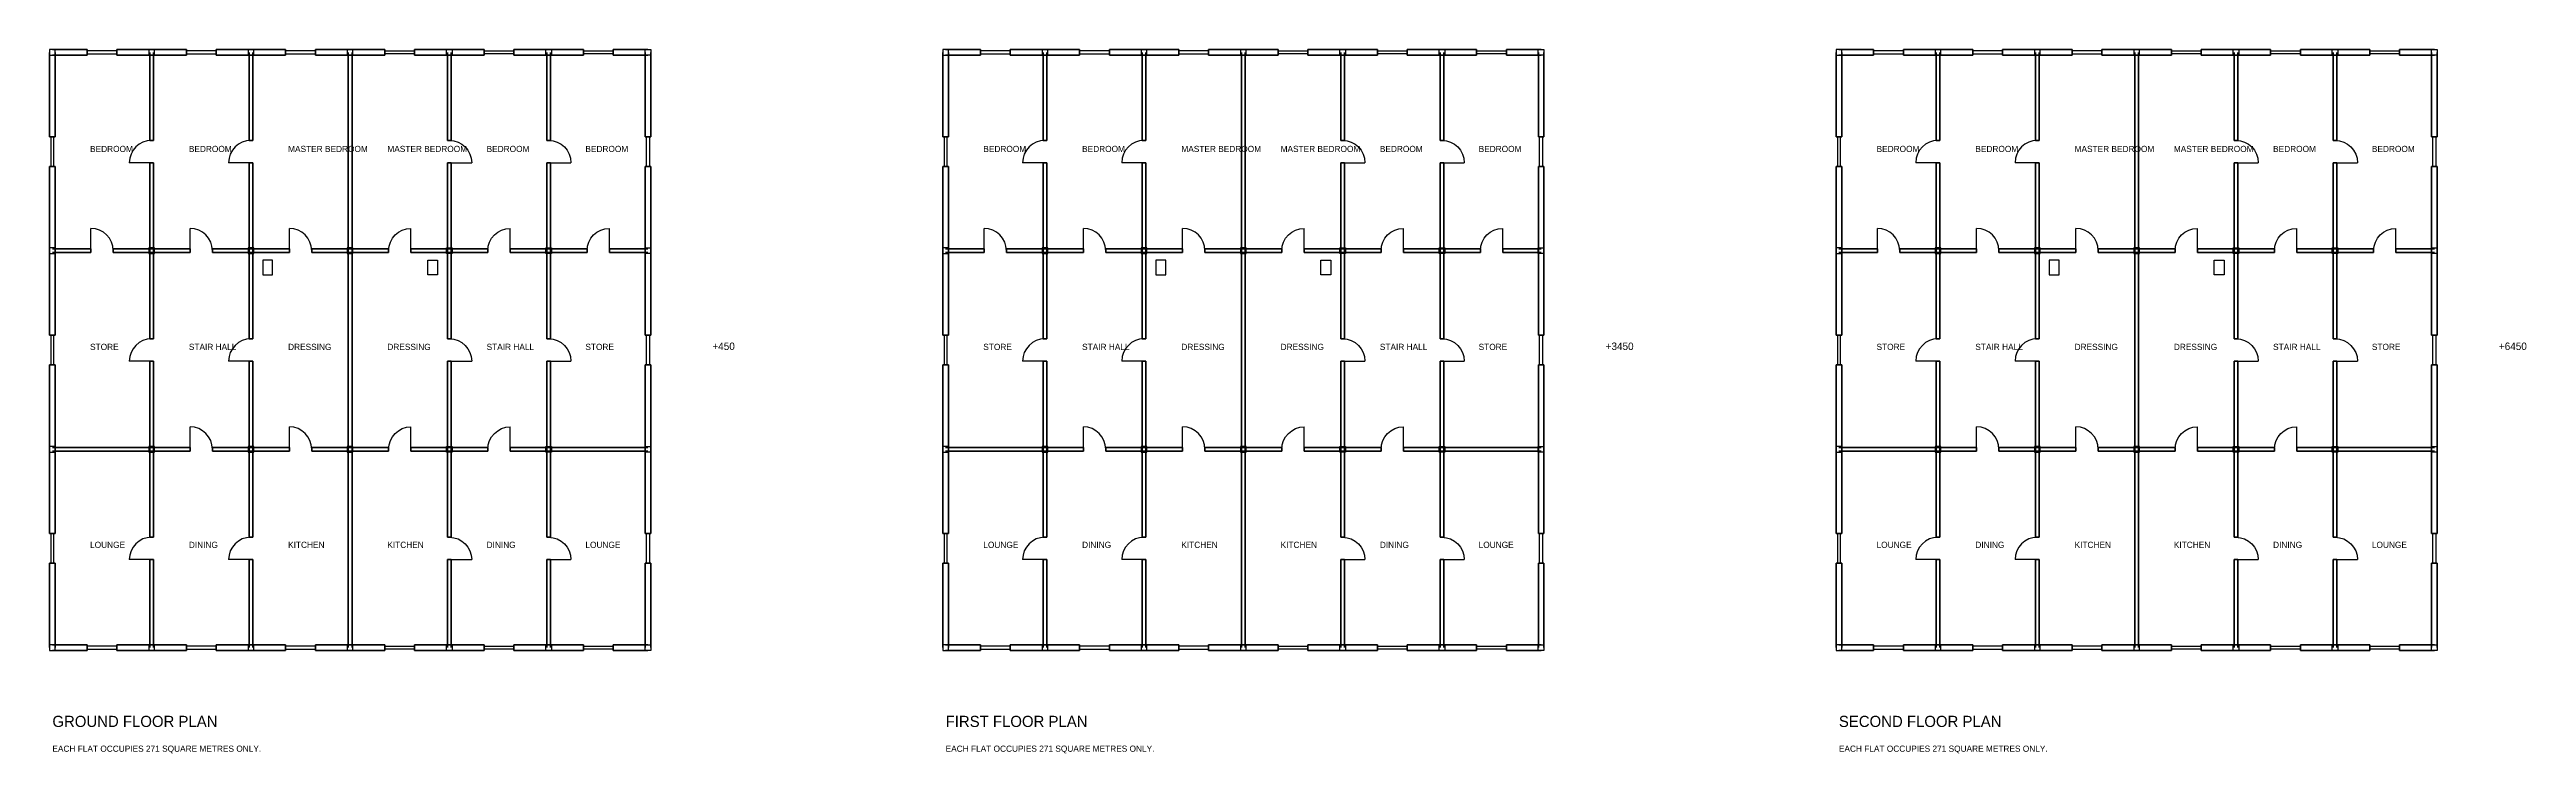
# Model space of a CAD drawing. Header units: millimetres. Extents: x -115 to 209599, y -4269 to 24115.
# Drawn here: x -115 to 99711, y -4269 to 24115 of the extents above; entities that cross this region are included whole.
import ezdxf

# ---------------------------------------------------------------- set-up
doc = ezdxf.new("R2010")
doc.units = ezdxf.units.MM
doc.layers.get('0').update_dxf_attribs({"color": 1, "linetype": 'CONTINUOUS'})
for name, color, linetype in [('COLUMN', 2, 'CONTINUOUS'), ('DOOR', 7, 'CONTINUOUS'), ('SANITARY', 1, 'CONTINUOUS'), ('TEXT', 3, 'CONTINUOUS'), ('WALL', 5, 'CONTINUOUS'), ('WIND', 6, 'CONTINUOUS')]:
    doc.layers.add(name, color=color, linetype=linetype)

# ---------------------------------------------------------------- blocks, each defined once
blk = doc.blocks.new('FLAT-TYPE-A')
at = {"layer": 'COLUMN'}
for points in [[(-115, 23885), (115, 23885), (115, 24115), (-115, 24115)], [(3885, 23885), (4115, 23885), (4115, 24115), (3885, 24115)], [(7885, 23885), (8115, 23885), (8115, 24115), (7885, 24115)], [(-115, 15885), (115, 15885), (115, 16115), (-115, 16115)], [(3885, 15885), (4115, 15885), (4115, 16115), (3885, 16115)], [(7885, 15885), (8115, 15885), (8115, 16115), (7885, 16115)], [(-115, 7885), (115, 7885), (115, 8115), (-115, 8115)], [(3885, 7885), (4115, 7885), (4115, 8115), (3885, 8115)], [(7885, 7885), (8115, 7885), (8115, 8115), (7885, 8115)], [(-115, -115), (115, -115), (115, 115), (-115, 115)], [(3885, -115), (4115, -115), (4115, 115), (3885, 115)], [(7885, -115), (8115, -115), (8115, 115), (7885, 115)]]:
    blk.add_lwpolyline(points, close=True, dxfattribs=at)
at = {"layer": 'DOOR'}
for p, q in [((4000, 19550), (3100, 19550)), ((8000, 19550), (7100, 19550)), ((1550, 16000), (1550, 16900)), ((5550, 16000), (5550, 16900)), ((9550, 16000), (9550, 16900)), ((4000, 11550), (3100, 11550)), ((8000, 11550), (7100, 11550)), ((5550, 8000), (5550, 8900)), ((9550, 8000), (9550, 8900)), ((4000, 3550), (3100, 3550)), ((8000, 3550), (7100, 3550))]:
    blk.add_line(p, q, dxfattribs=at)
for centre, start, end in [((4000, 19550), 90, 180), ((8000, 19550), 90, 180), ((1550, 16000), 0, 90), ((5550, 16000), 0, 90), ((9550, 16000), 0, 90), ((4000, 11550), 90, 180), ((8000, 11550), 90, 180), ((5550, 8000), 0, 90), ((9550, 8000), 0, 90), ((4000, 3550), 90, 180), ((8000, 3550), 90, 180)]:
    blk.add_arc(centre, 900, start, end, dxfattribs=at)
at = {"layer": 'SANITARY'}
blk.add_lwpolyline([(8475, 15025), (8875, 15025), (8875, 15625), (8475, 15625)], close=True, dxfattribs=at)
at = {"layer": 'WALL', "lineweight": 50}
for p, q in [((-112.5, 20600), (-112.5, 24000)), ((1400, 24112.5), (0, 24112.5)), ((112.5, 24000), (112.5, 20600)), ((1400, 23887.5), (1400, 24112.5)), ((4000, 24112.5), (2600, 24112.5)), ((2600, 23887.5), (2600, 24112.5)), ((3925, 20450), (3925, 24000)), ((5400, 24112.5), (4000, 24112.5)), ((4075, 24000), (4075, 20450)), ((5400, 23887.5), (5400, 24112.5)), ((8000, 24112.5), (6600, 24112.5)), ((6600, 23887.5), (6600, 24112.5)), ((7925, 20450), (7925, 24000)), ((9400, 24112.5), (8000, 24112.5)), ((8075, 24000), (8075, 20450)), ((9400, 23887.5), (9400, 24112.5)), ((12000, 24112.5), (10600, 24112.5)), ((10600, 23887.5), (10600, 24112.5)), ((11925, 16000), (11925, 24000)), ((0, 23887.5), (1400, 23887.5)), ((2600, 23887.5), (4000, 23887.5)), ((4000, 23887.5), (5400, 23887.5)), ((6600, 23887.5), (8000, 23887.5)), ((8000, 23887.5), (9400, 23887.5)), ((10600, 23887.5), (12000, 23887.5)), ((-112.5, 20600), (112.5, 20600)), ((3925, 20450), (4075, 20450)), ((7925, 20450), (8075, 20450)), ((-112.5, 16000), (-112.5, 19400)), ((-112.5, 19400), (112.5, 19400)), ((112.5, 19400), (112.5, 16000)), ((3925, 16000), (3925, 19550)), ((3925, 19550), (4075, 19550)), ((4075, 19550), (4075, 16000)), ((7925, 16000), (7925, 19550)), ((7925, 19550), (8075, 19550)), ((8075, 19550), (8075, 16000)), ((-112.5, 12600), (-112.5, 16000)), ((1550, 16075), (0, 16075)), ((112.5, 16000), (112.5, 12600)), ((1550, 15925), (1550, 16075)), ((4000, 16075), (2450, 16075)), ((2450, 15925), (2450, 16075)), ((3925, 12450), (3925, 16000)), ((5550, 16075), (4000, 16075)), ((4075, 16000), (4075, 12450)), ((5550, 15925), (5550, 16075)), ((8000, 16075), (6450, 16075)), ((6450, 15925), (6450, 16075)), ((7925, 12450), (7925, 16000)), ((9550, 16075), (8000, 16075)), ((8075, 16000), (8075, 12450)), ((9550, 15925), (9550, 16075)), ((12000, 16075), (10450, 16075)), ((10450, 15925), (10450, 16075)), ((11925, 8000), (11925, 16000)), ((0, 15925), (1550, 15925)), ((2450, 15925), (4000, 15925)), ((4000, 15925), (5550, 15925)), ((6450, 15925), (8000, 15925)), ((8000, 15925), (9550, 15925)), ((10450, 15925), (12000, 15925)), ((-112.5, 12600), (112.5, 12600)), ((3925, 12450), (4075, 12450)), ((7925, 12450), (8075, 12450)), ((-112.5, 8000), (-112.5, 11400)), ((-112.5, 11400), (112.5, 11400)), ((112.5, 11400), (112.5, 8000)), ((3925, 8000), (3925, 11550)), ((3925, 11550), (4075, 11550)), ((4075, 11550), (4075, 8000)), ((7925, 8000), (7925, 11550)), ((7925, 11550), (8075, 11550)), ((8075, 11550), (8075, 8000)), ((-112.5, 4600), (-112.5, 8000)), ((4000, 8075), (0, 8075)), ((112.5, 8000), (112.5, 4600)), ((3925, 4450), (3925, 8000)), ((5550, 8075), (4000, 8075)), ((4075, 8000), (4075, 4450)), ((5550, 7925), (5550, 8075)), ((8000, 8075), (6450, 8075)), ((6450, 7925), (6450, 8075)), ((7925, 4450), (7925, 8000)), ((9550, 8075), (8000, 8075)), ((8075, 8000), (8075, 4450)), ((9550, 7925), (9550, 8075)), ((12000, 8075), (10450, 8075)), ((10450, 7925), (10450, 8075)), ((11925, 0), (11925, 8000)), ((0, 7925), (4000, 7925)), ((4000, 7925), (5550, 7925)), ((6450, 7925), (8000, 7925)), ((8000, 7925), (9550, 7925)), ((10450, 7925), (12000, 7925)), ((-112.5, 4600), (112.5, 4600)), ((3925, 4450), (4075, 4450)), ((7925, 4450), (8075, 4450)), ((-112.5, 0), (-112.5, 3400)), ((-112.5, 3400), (112.5, 3400)), ((112.5, 3400), (112.5, 0)), ((3925, 0), (3925, 3550)), ((3925, 3550), (4075, 3550)), ((4075, 3550), (4075, 0)), ((7925, 0), (7925, 3550)), ((7925, 3550), (8075, 3550)), ((8075, 3550), (8075, 0)), ((1400, 112.5), (0, 112.5)), ((1400, -112.5), (1400, 112.5)), ((4000, 112.5), (2600, 112.5)), ((2600, -112.5), (2600, 112.5)), ((5400, 112.5), (4000, 112.5)), ((5400, -112.5), (5400, 112.5)), ((8000, 112.5), (6600, 112.5)), ((6600, -112.5), (6600, 112.5)), ((9400, 112.5), (8000, 112.5)), ((9400, -112.5), (9400, 112.5)), ((12000, 112.5), (10600, 112.5)), ((10600, -112.5), (10600, 112.5)), ((0, -112.5), (1400, -112.5)), ((2600, -112.5), (4000, -112.5)), ((4000, -112.5), (5400, -112.5)), ((6600, -112.5), (8000, -112.5)), ((8000, -112.5), (9400, -112.5)), ((10600, -112.5), (12000, -112.5))]:
    blk.add_line(p, q, dxfattribs=at)
at = {"layer": 'WIND'}
for points in [[(1400, 23940), (2600, 23940), (2600, 24060), (1400, 24060)], [(5400, 23940), (6600, 23940), (6600, 24060), (5400, 24060)], [(9400, 23940), (10600, 23940), (10600, 24060), (9400, 24060)], [(-60, 19400), (60, 19400), (60, 20600), (-60, 20600)], [(-60, 11400), (60, 11400), (60, 12600), (-60, 12600)], [(-60, 3400), (60, 3400), (60, 4600), (-60, 4600)], [(1400, -60), (2600, -60), (2600, 60), (1400, 60)], [(5400, -60), (6600, -60), (6600, 60), (5400, 60)], [(9400, -60), (10600, -60), (10600, 60), (9400, 60)]]:
    blk.add_lwpolyline(points, close=True, dxfattribs=at)

msp = doc.modelspace()

# ---------------------------------------------------------------- linework, layer by layer
at = {"layer": 'COLUMN'}
for points in [[(11885, 23885), (12115, 23885), (12115, 24115), (11885, 24115)], [(47885, 23885), (48115, 23885), (48115, 24115), (47885, 24115)], [(83885, 23885), (84115, 23885), (84115, 24115), (83885, 24115)], [(11885, 15885), (12115, 15885), (12115, 16115), (11885, 16115)], [(47885, 15885), (48115, 15885), (48115, 16115), (47885, 16115)], [(83885, 15885), (84115, 15885), (84115, 16115), (83885, 16115)], [(11885, 7885), (12115, 7885), (12115, 8115), (11885, 8115)], [(47885, 7885), (48115, 7885), (48115, 8115), (47885, 8115)], [(83885, 7885), (84115, 7885), (84115, 8115), (83885, 8115)], [(11885, -115), (12115, -115), (12115, 115), (11885, 115)], [(47885, -115), (48115, -115), (48115, 115), (47885, 115)], [(83885, -115), (84115, -115), (84115, 115), (83885, 115)]]:
    msp.add_lwpolyline(points, close=True, dxfattribs=at)

# ---------------------------------------------------------------- block references
for p in [(0, 0), (36000, 0), (72000, 0)]:
    msp.add_blockref('FLAT-TYPE-A', p)
at = {"xscale": -1}
for p in [(24000, 0), (60000, 0), (96000, 0)]:
    msp.add_blockref('FLAT-TYPE-A', p, dxfattribs=at)

# ---------------------------------------------------------------- texts
at = {"layer": 'TEXT'}
for s, height, p in [('BEDROOM', 250, (1518.75, 19981.25)), ('BEDROOM', 250, (5500, 19981.25)), ('MASTER BEDROOM', 250, (9500, 19981.25)), ('MASTER BEDROOM', 250, (13500, 19981.25)), ('BEDROOM', 250, (17500, 19981.25)), ('BEDROOM', 250, (21481.25, 19981.25)), ('BEDROOM', 250, (37518.75, 19981.25)), ('BEDROOM', 250, (41500, 19981.25)), ('MASTER BEDROOM', 250, (45500, 19981.25)), ('MASTER BEDROOM', 250, (49500, 19981.25)), ('BEDROOM', 250, (53500, 19981.25)), ('BEDROOM', 250, (57481.25, 19981.25)), ('BEDROOM', 250, (73518.75, 19981.25)), ('BEDROOM', 250, (77500, 19981.25)), ('MASTER BEDROOM', 250, (81500, 19981.25)), ('MASTER BEDROOM', 250, (85500, 19981.25)), ('BEDROOM', 250, (89500, 19981.25)), ('BEDROOM', 250, (93481.25, 19981.25)), ('STORE', 250, (1518.75, 12000)), ('STAIR HALL', 250, (5500, 12000)), ('DRESSING', 250, (9500, 12000)), ('DRESSING', 250, (13500, 12000)), ('STAIR HALL', 250, (17500, 12000)), ('STORE', 250, (21481.25, 12000)), ('+450', 300, (26600, 12000)), ('STORE', 250, (37518.75, 12000)), ('STAIR HALL', 250, (41500, 12000)), ('DRESSING', 250, (45500, 12000)), ('DRESSING', 250, (49500, 12000)), ('STAIR HALL', 250, (53500, 12000)), ('STORE', 250, (57481.25, 12000)), ('+3450', 300, (62600, 12000)), ('STORE', 250, (73518.75, 12000)), ('STAIR HALL', 250, (77500, 12000)), ('DRESSING', 250, (81500, 12000)), ('DRESSING', 250, (85500, 12000)), ('STAIR HALL', 250, (89500, 12000)), ('STORE', 250, (93481.25, 12000)), ('+6450', 300, (98600, 12000)), ('LOUNGE', 250, (1518.75, 4018.75)), ('DINING', 250, (5500, 4018.75)), ('KITCHEN', 250, (9500, 4018.75)), ('KITCHEN', 250, (13500, 4018.75)), ('DINING', 250, (17500, 4018.75)), ('LOUNGE', 250, (21481.25, 4018.75)), ('LOUNGE', 250, (37518.75, 4018.75)), ('DINING', 250, (41500, 4018.75)), ('KITCHEN', 250, (45500, 4018.75)), ('KITCHEN', 250, (49500, 4018.75)), ('DINING', 250, (53500, 4018.75)), ('LOUNGE', 250, (57481.25, 4018.75)), ('LOUNGE', 250, (73518.75, 4018.75)), ('DINING', 250, (77500, 4018.75)), ('KITCHEN', 250, (81500, 4018.75)), ('KITCHEN', 250, (85500, 4018.75)), ('DINING', 250, (89500, 4018.75)), ('LOUNGE', 250, (93481.25, 4018.75)), ('GROUND FLOOR PLAN', 450, (0, -3200)), ('FIRST FLOOR PLAN', 450, (36000, -3200)), ('SECOND FLOOR PLAN', 450, (72000, -3200)), ('EACH FLAT OCCUPIES 271 SQUARE METRES ONLY.', 250, (0, -4200)), ('EACH FLAT OCCUPIES 271 SQUARE METRES ONLY.', 250, (36000, -4200)), ('EACH FLAT OCCUPIES 271 SQUARE METRES ONLY.', 250, (72000, -4200))]:
    msp.add_text(s, height=height, dxfattribs=at).set_placement(p)

doc.saveas('drawing.dxf')
